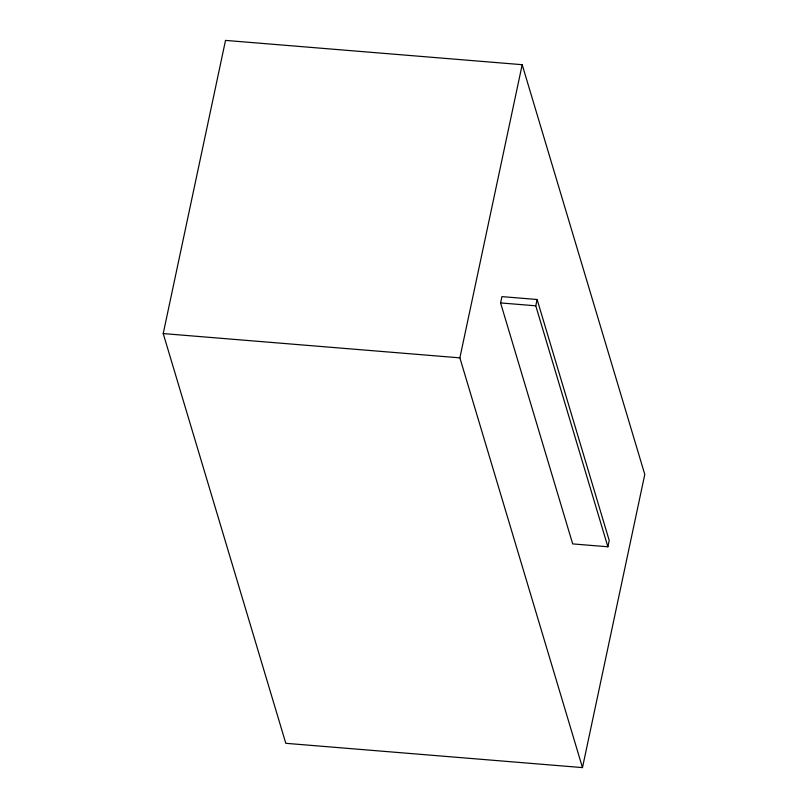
<?xml version="1.0" encoding="UTF-8"?>
<svg xmlns="http://www.w3.org/2000/svg" width="808" height="808" viewBox="0 0 808 808"><rect width="100%" height="100%" fill="white"/><g stroke="black" fill="none" stroke-linecap="round" stroke-linejoin="round"><path stroke-width="1.21" d="M163.216 333.573L225.523 40.4L522.19 64.691L644.784 474.427L582.477 767.6L285.81 743.31L163.216 333.573L459.873 357.853L582.477 767.6M459.873 357.853L522.19 64.691M500.586 302.929L501.93 296.627L537.118 299.505L609.222 540.481L607.879 546.784L572.69 543.905L500.586 302.929L535.775 305.808L607.879 546.784M535.775 305.808L537.118 299.505"/></g></svg>
